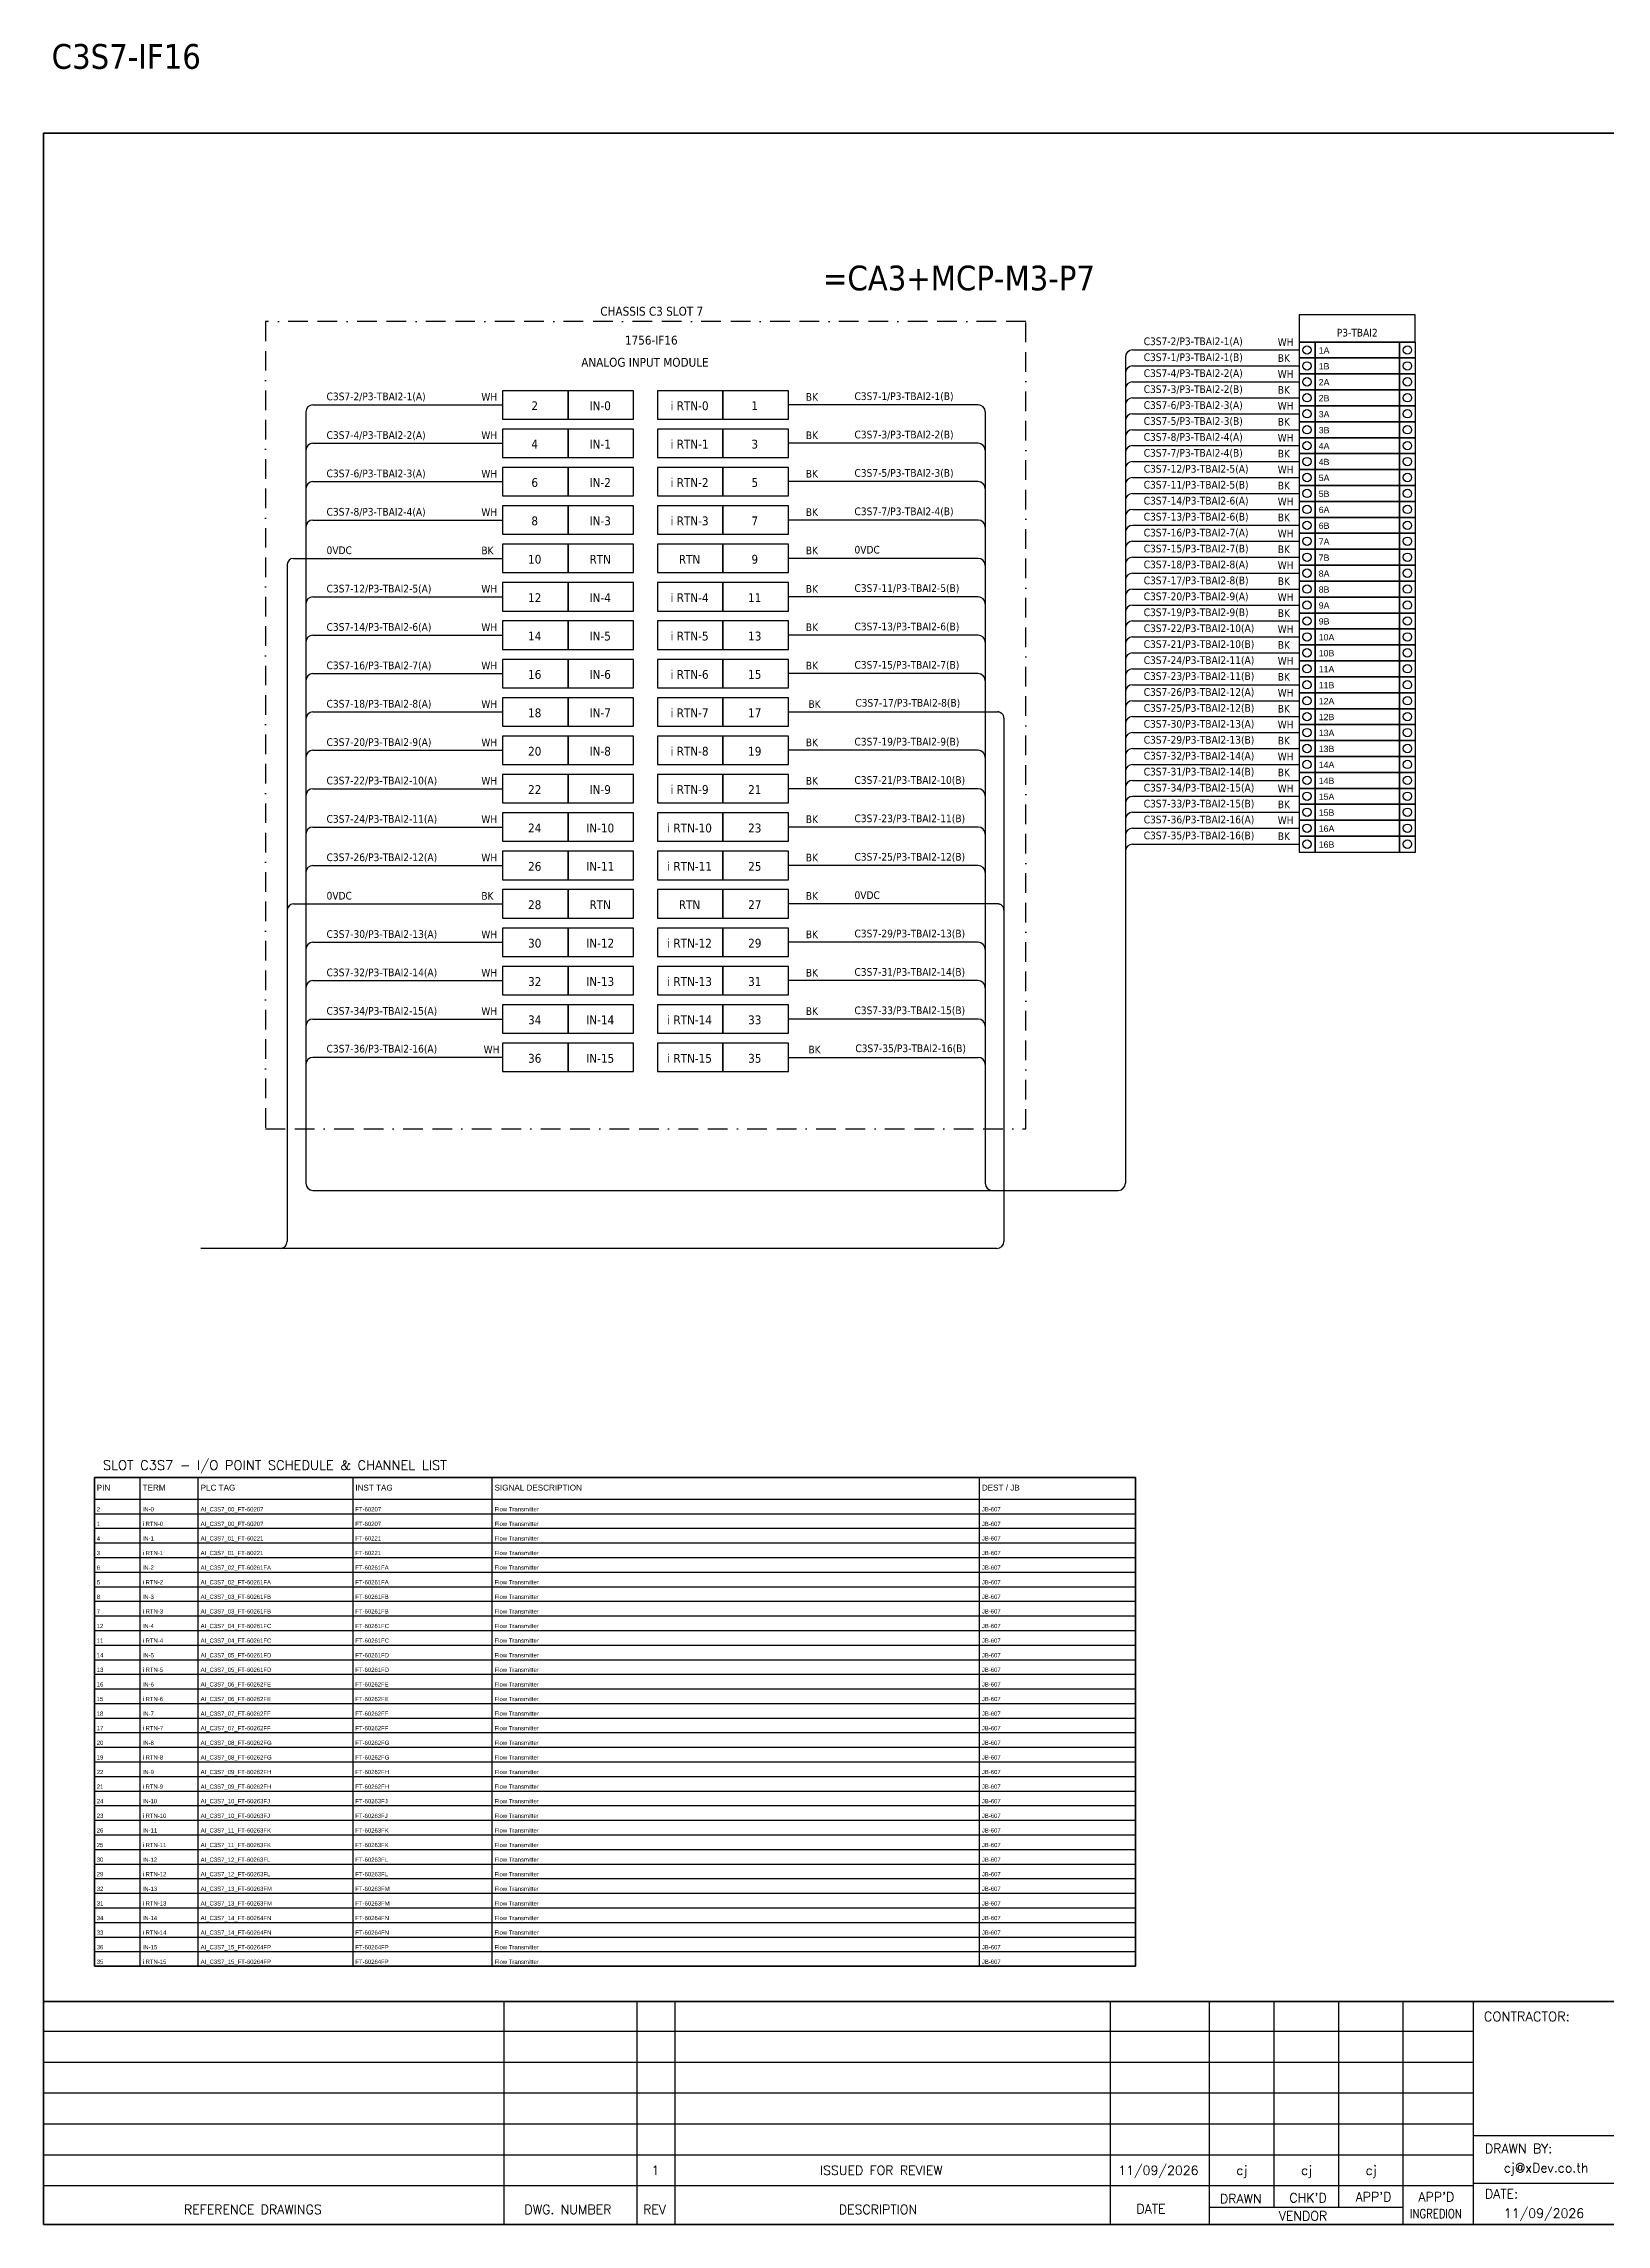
# Model space of a CAD drawing. Header units: millimetres. Extents: x 0 to 54213, y 0 to 2820.
# Drawn here: x 29353 to 31373, y 0 to 2820 of the extents above; entities that cross this region are included whole.
import ezdxf
from ezdxf.enums import TextEntityAlignment as Align

# ---------------------------------------------------------------- set-up
doc = ezdxf.new("R2010")
doc.units = ezdxf.units.MM
doc.linetypes.add('BORDERX2', pattern=[88.9, 25.4, -12.7, 25.4, -12.7, 0, -12.7])
for name, color, linetype in [('GT_1', 9, 'Continuous'), ('HELPPOINT', 7, 'Continuous'), ('MEMBER', 7, 'Continuous'), ('x01001-FrameArea', 2, 'BORDERX2')]:
    doc.layers.add(name, color=color, linetype=linetype)
doc.layers.add('IE-EQUIP', color=253, linetype='Continuous', lineweight=25)
doc.layers.add('IE-WIRE', color=7, linetype='Continuous', lineweight=25)
doc.styles.add('ROMANS', font='romans.shx', dxfattribs={"width": 0.85, "height": 25})
doc.styles.get("Standard").update_dxf_attribs({"font": 'arial.ttf'})
doc.styles.add('Tahoma', font='')
doc.styles.get('Tahoma').set_extended_font_data('Tahoma')

# ---------------------------------------------------------------- blocks, each defined once
blk = doc.blocks.new('xTermSingleLayer6')
at = {"color": 7, "ltscale": 25.4}
for points in [[(0, -537), (537, -537), (537, 0), (0, 0)], [(537, -537), (3378, -537), (3378, 0), (537, 0)], [(3378, -537), (3915, -537), (3915, 0), (3378, 0)]]:
    blk.add_lwpolyline(points, close=True, dxfattribs=at)
for centre in [(268, -268), (3647, -268)]:
    blk.add_circle(centre, 141, dxfattribs=at)
blk.add_attdef('TERMINAL_B', (661, -387), '', height=212)

msp = doc.modelspace()

# ---------------------------------------------------------------- linework, layer by layer
at = {"ltscale": 25.4}
for p, q in [((30760.8, 2403.1), (30976.2, 2403.1)), ((30561.3, 2352.7), (30316, 2352.7)), ((30760.8, 2361.9), (30976.2, 2361.9)), ((30760.8, 2320.6), (30976.2, 2320.6)), ((30561.3, 2303.1), (30316, 2303.1)), ((30760.8, 2279.4), (30976.2, 2279.4)), ((30561.3, 2253.5), (30316, 2253.5)), ((30760.8, 2238.2), (30976.2, 2238.2)), ((30561.3, 2203.8), (30316, 2203.8)), ((30760.8, 2197), (30976.2, 2197)), ((29676, 2154.2), (29946.5, 2154.2)), ((30561.3, 2154.2), (30316, 2154.2)), ((30760.8, 2155.7), (30976.2, 2155.7)), ((30561.3, 2104.6), (30316, 2104.6)), ((30760.8, 2114.5), (30976.2, 2114.5)), ((30760.8, 2073.3), (30976.2, 2073.3)), ((30561.3, 2055), (30316, 2055)), ((30760.8, 2032.1), (30976.2, 2032.1)), ((30561.3, 2005.3), (30316, 2005.3)), ((30760.8, 1990.8), (30976.2, 1990.8)), ((30316, 1955.7), (30586.5, 1955.7)), ((30760.8, 1949.6), (30976.2, 1949.6)), ((30561.3, 1906.1), (30316, 1906.1)), ((30760.8, 1908.4), (30976.2, 1908.4)), ((30760.8, 1867.2), (30976.2, 1867.2)), ((30561.3, 1856.4), (30316, 1856.4)), ((30561.3, 1806.8), (30316, 1806.8)), ((30760.8, 1825.9), (30976.2, 1825.9)), ((30760.8, 1784.7), (30976.2, 1784.7)), ((30561.3, 1757.2), (30316, 1757.2)), ((29676, 1707.5), (29946.5, 1707.5)), ((30586.5, 1707.5), (30316, 1707.5)), ((30561.3, 1657.9), (30316, 1657.9)), ((30561.3, 1608.3), (30316, 1608.3)), ((30561.3, 1558.6), (30316, 1558.6)), ((30316, 1509), (30561.3, 1509))]:
    msp.add_line(p, q, dxfattribs=at)
at = {"color": 7}
for p, q in [((29478.1, 333.8), (29478.1, 965.9)), ((29553.1, 333.8), (29553.1, 965.9)), ((29753.1, 333.8), (29753.1, 965.9)), ((29933.1, 333.8), (29933.1, 965.9)), ((30563.1, 333.8), (30563.1, 965.9)), ((29418.8, 937.9), (30764.6, 937.9))]:
    msp.add_line(p, q, dxfattribs=at)
at = {"color": 8}
for p, q in [((29418.8, 919), (30764.6, 919)), ((29418.8, 900.1), (30764.6, 900.1)), ((29418.8, 881.3), (30764.6, 881.3)), ((29418.8, 862.4), (30764.6, 862.4)), ((29418.8, 843.5), (30764.6, 843.5)), ((29418.8, 824.6), (30764.6, 824.6)), ((29418.8, 805.8), (30764.6, 805.8)), ((29418.8, 786.9), (30764.6, 786.9)), ((29418.8, 768), (30764.6, 768)), ((29418.8, 749.1), (30764.6, 749.1)), ((29418.8, 730.2), (30764.6, 730.2)), ((29418.8, 711.4), (30764.6, 711.4)), ((29418.8, 692.5), (30764.6, 692.5)), ((29418.8, 673.6), (30764.6, 673.6)), ((29418.8, 654.7), (30764.6, 654.7)), ((29418.8, 635.9), (30764.6, 635.9)), ((29418.8, 617), (30764.6, 617)), ((29418.8, 598.1), (30764.6, 598.1)), ((29418.8, 579.2), (30764.6, 579.2)), ((29418.8, 560.3), (30764.6, 560.3)), ((29418.8, 541.5), (30764.6, 541.5)), ((29418.8, 522.6), (30764.6, 522.6)), ((29418.8, 503.7), (30764.6, 503.7)), ((29418.8, 484.8), (30764.6, 484.8)), ((29418.8, 465.9), (30764.6, 465.9)), ((29418.8, 447.1), (30764.6, 447.1)), ((29418.8, 428.2), (30764.6, 428.2)), ((29418.8, 409.3), (30764.6, 409.3)), ((29418.8, 390.4), (30764.6, 390.4)), ((29418.8, 371.6), (30764.6, 371.6)), ((29418.8, 352.7), (30764.6, 352.7))]:
    msp.add_line(p, q, dxfattribs=at)
at = {"color": 4, "ltscale": 25.4}
msp.add_lwpolyline([(30976.2, 2434), (31126.5, 2434), (31126.5, 2469.2), (30976.2, 2469.2)], close=True, dxfattribs=at)
msp.add_lwpolyline([(29418.8, 965.9), (30764.6, 965.9), (30764.6, 333.8), (29418.8, 333.8)], close=True)
at = {"color": 7}
msp.add_lwpolyline([(29418.8, 333.8), (30764.6, 333.8), (30764.6, 965.9), (29418.8, 965.9), (29418.8, 333.8)], dxfattribs=at)
at = {"ltscale": 25.4}
for centre, radius, start, end in [((30760.8, 2393.9), 9.14, 90, 180), ((30561.3, 2343.6), 9.17, 0, 90), ((30760.8, 2352.7), 9.14, 90, 180), ((30760.8, 2311.5), 9.14, 90, 180), ((30561.3, 2293.9), 9.17, 0, 90), ((30760.8, 2270.3), 9.14, 90, 180), ((30561.3, 2244.3), 9.17, 0, 90), ((30760.8, 2229), 9.14, 90, 180), ((30561.3, 2194.7), 9.17, 0, 90), ((30760.8, 2187.8), 9.14, 90, 180), ((30561.3, 2145), 9.17, 0, 90), ((30760.8, 2146.6), 9.14, 90, 180), ((30561.3, 2095.4), 9.17, 0, 90), ((30760.8, 2105.4), 9.14, 90, 180), ((30760.8, 2064.2), 9.14, 90, 180), ((30561.3, 2045.8), 9.17, 0, 90), ((30760.8, 2022.9), 9.14, 90, 180), ((30561.3, 1996.1), 9.17, 0, 90), ((30760.8, 1981.7), 9.14, 90, 180), ((30760.8, 1940.5), 9.14, 90, 180), ((30561.3, 1896.9), 9.17, 0, 90), ((30760.8, 1899.3), 9.14, 90, 180), ((30760.8, 1858), 9.14, 90, 180), ((30561.3, 1847.2), 9.17, 0, 90), ((30561.3, 1797.6), 9.17, 0, 90), ((30760.8, 1816.8), 9.14, 90, 180), ((30760.8, 1775.6), 9.14, 90, 180), ((30561.3, 1748), 9.17, 0, 90), ((30561.3, 1648.7), 9.17, 0, 90), ((30561.3, 1599.1), 9.17, 0, 90), ((30561.3, 1549.4), 9.17, 0, 90), ((30561.3, 1499.8), 9.17, 0, 90)]:
    msp.add_arc(centre, radius, start, end, dxfattribs=at)
at = {"layer": 'GT_1', "color": 4}
for p, q in [((29948.5, 0), (29948.5, 288.2)), ((30120.4, 0), (30120.4, 288.2)), ((30169.6, 0), (30169.6, 288.2)), ((30732.2, 0), (30732.2, 288.2)), ((30860.5, 0), (30860.5, 288.2)), ((30944.1, 21.8), (30944.1, 288.2)), ((31027.6, 21.8), (31027.6, 288.2)), ((31110.9, 0), (31110.9, 288.2)), ((31201.9, 0), (31201.9, 288.2)), ((31201.9, 249.3), (29353.1, 249.3)), ((31201.9, 209.5), (29353.1, 209.5)), ((31201.9, 169.6), (29353.1, 169.6)), ((31201.9, 129.7), (29353.1, 129.7)), ((31988.9, 114.3), (31201.9, 114.3)), ((31201.9, 89.7), (29353.1, 89.7)), ((31201.8, 49.8), (29353.1, 49.8)), ((31988.9, 52.9), (31201.9, 52.9)), ((31110.9, 21.8), (30860.5, 21.8))]:
    msp.add_line(p, q, dxfattribs=at)
at = {"layer": 'HELPPOINT', "color": 4, "lineweight": 35}
for p, q in [((29353.1, 0), (29353.1, 2704.2)), ((29353.1, 2704.2), (33246.4, 2704.2)), ((29353.1, 0), (29353.1, 2704.2)), ((29353.1, 2704.2), (33246.4, 2704.2)), ((33246.4, 0), (29353.1, 0)), ((33246.4, 0), (29353.1, 0))]:
    msp.add_line(p, q, dxfattribs=at)
at = {"layer": 'IE-EQUIP', "linetype": 'Continuous', "ltscale": 25.4}
for points in [[(29946.5, 2334.4), (30031.2, 2334.4), (30031.2, 2371.1), (29946.5, 2371.1)], [(30031.2, 2334.4), (30115.8, 2334.4), (30115.8, 2371.1), (30031.2, 2371.1)], [(30146.7, 2334.4), (30231.3, 2334.4), (30231.3, 2371.1), (30146.7, 2371.1)], [(30231.3, 2334.4), (30316, 2334.4), (30316, 2371.1), (30231.3, 2371.1)], [(29946.5, 2284.8), (30031.2, 2284.8), (30031.2, 2321.5), (29946.5, 2321.5)], [(30031.2, 2284.8), (30115.8, 2284.8), (30115.8, 2321.5), (30031.2, 2321.5)], [(30146.7, 2284.8), (30231.3, 2284.8), (30231.3, 2321.5), (30146.7, 2321.5)], [(30231.3, 2284.8), (30316, 2284.8), (30316, 2321.5), (30231.3, 2321.5)], [(29946.5, 2235.1), (30031.2, 2235.1), (30031.2, 2271.8), (29946.5, 2271.8)], [(30031.2, 2235.1), (30115.8, 2235.1), (30115.8, 2271.8), (30031.2, 2271.8)], [(30146.7, 2235.1), (30231.3, 2235.1), (30231.3, 2271.8), (30146.7, 2271.8)], [(30231.3, 2235.1), (30316, 2235.1), (30316, 2271.8), (30231.3, 2271.8)], [(29946.5, 2185.5), (30031.2, 2185.5), (30031.2, 2222.2), (29946.5, 2222.2)], [(30031.2, 2185.5), (30115.8, 2185.5), (30115.8, 2222.2), (30031.2, 2222.2)], [(30146.7, 2185.5), (30231.3, 2185.5), (30231.3, 2222.2), (30146.7, 2222.2)], [(30231.3, 2185.5), (30316, 2185.5), (30316, 2222.2), (30231.3, 2222.2)], [(29946.5, 2135.9), (30031.2, 2135.9), (30031.2, 2172.6), (29946.5, 2172.6)], [(30031.2, 2135.9), (30115.8, 2135.9), (30115.8, 2172.6), (30031.2, 2172.6)], [(30146.7, 2135.9), (30231.3, 2135.9), (30231.3, 2172.6), (30146.7, 2172.6)], [(30231.3, 2135.9), (30316, 2135.9), (30316, 2172.6), (30231.3, 2172.6)], [(29946.5, 2086.2), (30031.2, 2086.2), (30031.2, 2122.9), (29946.5, 2122.9)], [(30031.2, 2086.2), (30115.8, 2086.2), (30115.8, 2122.9), (30031.2, 2122.9)], [(30146.7, 2086.2), (30231.3, 2086.2), (30231.3, 2122.9), (30146.7, 2122.9)], [(30231.3, 2086.2), (30316, 2086.2), (30316, 2122.9), (30231.3, 2122.9)], [(29946.5, 2036.6), (30031.2, 2036.6), (30031.2, 2073.3), (29946.5, 2073.3)], [(30031.2, 2036.6), (30115.8, 2036.6), (30115.8, 2073.3), (30031.2, 2073.3)], [(30146.7, 2036.6), (30231.3, 2036.6), (30231.3, 2073.3), (30146.7, 2073.3)], [(30231.3, 2036.6), (30316, 2036.6), (30316, 2073.3), (30231.3, 2073.3)], [(29946.5, 1987), (30031.2, 1987), (30031.2, 2023.7), (29946.5, 2023.7)], [(30031.2, 1987), (30115.8, 1987), (30115.8, 2023.7), (30031.2, 2023.7)], [(30146.7, 1987), (30231.3, 1987), (30231.3, 2023.7), (30146.7, 2023.7)], [(30231.3, 1987), (30316, 1987), (30316, 2023.7), (30231.3, 2023.7)], [(29946.5, 1937.3), (30031.2, 1937.3), (30031.2, 1974), (29946.5, 1974)], [(30031.2, 1937.3), (30115.8, 1937.3), (30115.8, 1974), (30031.2, 1974)], [(30146.7, 1937.3), (30231.3, 1937.3), (30231.3, 1974), (30146.7, 1974)], [(30231.3, 1937.3), (30316, 1937.3), (30316, 1974), (30231.3, 1974)], [(29946.5, 1887.7), (30031.2, 1887.7), (30031.2, 1924.4), (29946.5, 1924.4)], [(30031.2, 1887.7), (30115.8, 1887.7), (30115.8, 1924.4), (30031.2, 1924.4)], [(30146.7, 1887.7), (30231.3, 1887.7), (30231.3, 1924.4), (30146.7, 1924.4)], [(30231.3, 1887.7), (30316, 1887.7), (30316, 1924.4), (30231.3, 1924.4)], [(29946.5, 1838.1), (30031.2, 1838.1), (30031.2, 1874.8), (29946.5, 1874.8)], [(30031.2, 1838.1), (30115.8, 1838.1), (30115.8, 1874.8), (30031.2, 1874.8)], [(30146.7, 1838.1), (30231.3, 1838.1), (30231.3, 1874.8), (30146.7, 1874.8)], [(30231.3, 1838.1), (30316, 1838.1), (30316, 1874.8), (30231.3, 1874.8)], [(29946.5, 1788.4), (30031.2, 1788.4), (30031.2, 1825.1), (29946.5, 1825.1)], [(30031.2, 1788.4), (30115.8, 1788.4), (30115.8, 1825.1), (30031.2, 1825.1)], [(30146.7, 1788.4), (30231.3, 1788.4), (30231.3, 1825.1), (30146.7, 1825.1)], [(30231.3, 1788.4), (30316, 1788.4), (30316, 1825.1), (30231.3, 1825.1)], [(29946.5, 1738.8), (30031.2, 1738.8), (30031.2, 1775.5), (29946.5, 1775.5)], [(30031.2, 1738.8), (30115.8, 1738.8), (30115.8, 1775.5), (30031.2, 1775.5)], [(30146.7, 1738.8), (30231.3, 1738.8), (30231.3, 1775.5), (30146.7, 1775.5)], [(30231.3, 1738.8), (30316, 1738.8), (30316, 1775.5), (30231.3, 1775.5)], [(29946.5, 1689.2), (30031.2, 1689.2), (30031.2, 1725.9), (29946.5, 1725.9)], [(30031.2, 1689.2), (30115.8, 1689.2), (30115.8, 1725.9), (30031.2, 1725.9)], [(30146.7, 1689.2), (30231.3, 1689.2), (30231.3, 1725.9), (30146.7, 1725.9)], [(30231.3, 1689.2), (30316, 1689.2), (30316, 1725.9), (30231.3, 1725.9)], [(29946.5, 1639.5), (30031.2, 1639.5), (30031.2, 1676.2), (29946.5, 1676.2)], [(30031.2, 1639.5), (30115.8, 1639.5), (30115.8, 1676.2), (30031.2, 1676.2)], [(30146.7, 1639.5), (30231.3, 1639.5), (30231.3, 1676.2), (30146.7, 1676.2)], [(30231.3, 1639.5), (30316, 1639.5), (30316, 1676.2), (30231.3, 1676.2)], [(29946.5, 1589.9), (30031.2, 1589.9), (30031.2, 1626.6), (29946.5, 1626.6)], [(30031.2, 1589.9), (30115.8, 1589.9), (30115.8, 1626.6), (30031.2, 1626.6)], [(30146.7, 1589.9), (30231.3, 1589.9), (30231.3, 1626.6), (30146.7, 1626.6)], [(30231.3, 1589.9), (30316, 1589.9), (30316, 1626.6), (30231.3, 1626.6)], [(29946.5, 1540.3), (30031.2, 1540.3), (30031.2, 1577), (29946.5, 1577)], [(30031.2, 1540.3), (30115.8, 1540.3), (30115.8, 1577), (30031.2, 1577)], [(30146.7, 1540.3), (30231.3, 1540.3), (30231.3, 1577), (30146.7, 1577)], [(30231.3, 1540.3), (30316, 1540.3), (30316, 1577), (30231.3, 1577)], [(29946.5, 1490.6), (30031.2, 1490.6), (30031.2, 1527.3), (29946.5, 1527.3)], [(30031.2, 1490.6), (30115.8, 1490.6), (30115.8, 1527.3), (30031.2, 1527.3)], [(30146.7, 1490.6), (30231.3, 1490.6), (30231.3, 1527.3), (30146.7, 1527.3)], [(30231.3, 1490.6), (30316, 1490.6), (30316, 1527.3), (30231.3, 1527.3)]]:
    msp.add_lwpolyline(points, close=True, dxfattribs=at)
at = {"layer": 'IE-WIRE', "color": 4, "ltscale": 25.4}
for p, q in [((30751.7, 2414.6), (30751.7, 1346.2)), ((30760.8, 2423.7), (30976.2, 2423.7)), ((30760.8, 2382.5), (30976.2, 2382.5)), ((29692.1, 2343.6), (29692.1, 1346.2)), ((29701.3, 2352.7), (29946.5, 2352.7)), ((30570.4, 2343.6), (30570.4, 1346.2)), ((30760.8, 2341.2), (30976.2, 2341.2)), ((29701.3, 2303.1), (29946.5, 2303.1)), ((30760.8, 2300), (30976.2, 2300)), ((30760.8, 2258.8), (30976.2, 2258.8)), ((29701.3, 2253.5), (29946.5, 2253.5)), ((29701.3, 2203.8), (29946.5, 2203.8)), ((30760.8, 2217.6), (30976.2, 2217.6)), ((30760.8, 2176.3), (30976.2, 2176.3)), ((30760.8, 2135.1), (30976.2, 2135.1)), ((29701.3, 2104.6), (29946.5, 2104.6)), ((30760.8, 2093.9), (30976.2, 2093.9)), ((29701.3, 2055), (29946.5, 2055)), ((30760.8, 2052.7), (30976.2, 2052.7)), ((29701.3, 2005.3), (29946.5, 2005.3)), ((30760.8, 2011.5), (30976.2, 2011.5)), ((29701.3, 1955.7), (29946.5, 1955.7)), ((30760.8, 1970.2), (30976.2, 1970.2)), ((30760.8, 1929), (30976.2, 1929)), ((29701.3, 1906.1), (29946.5, 1906.1)), ((30760.8, 1887.8), (30976.2, 1887.8)), ((29701.3, 1856.4), (29946.5, 1856.4)), ((30760.8, 1846.6), (30976.2, 1846.6)), ((29701.3, 1806.8), (29946.5, 1806.8)), ((30760.8, 1805.3), (30976.2, 1805.3)), ((29701.3, 1757.2), (29946.5, 1757.2)), ((29701.3, 1657.9), (29946.5, 1657.9)), ((29701.3, 1608.3), (29946.5, 1608.3)), ((29701.3, 1558.6), (29946.5, 1558.6)), ((29946.5, 1509), (29701.3, 1509))]:
    msp.add_line(p, q, dxfattribs=at)
at = {"layer": 'IE-WIRE', "color": 7, "ltscale": 25.4}
for p, q in [((29668, 2146.2), (29668, 1270.9)), ((30594.5, 1947.7), (30594.5, 1270.9)), ((30585.6, 1262), (29556.5, 1262))]:
    msp.add_line(p, q, dxfattribs=at)
at = {"layer": 'IE-WIRE', "color": 4}
msp.add_line((29701.2, 1337), (30742.5, 1337), dxfattribs=at)
at = {"layer": 'IE-WIRE', "color": 4, "ltscale": 25.4}
for centre, radius in [((30760.8, 2414.6), 9.14), ((30760.8, 2373.3), 9.14), ((29701.3, 2343.6), 9.17), ((30760.8, 2332.1), 9.14), ((29701.3, 2293.9), 9.17), ((30760.8, 2290.9), 9.14), ((30760.8, 2249.7), 9.14), ((29701.3, 2244.3), 9.17), ((29701.3, 2194.7), 9.17), ((30760.8, 2208.4), 9.14), ((30760.8, 2167.2), 9.14), ((30760.8, 2126), 9.14), ((29701.3, 2095.4), 9.17), ((30760.8, 2084.8), 9.14), ((29701.3, 2045.8), 9.17), ((30760.8, 2043.5), 9.14), ((29701.3, 1996.1), 9.17), ((30760.8, 2002.3), 9.14), ((29701.3, 1946.5), 9.17), ((30760.8, 1961.1), 9.14), ((30760.8, 1919.9), 9.14), ((29701.3, 1896.9), 9.17), ((30760.8, 1878.6), 9.14), ((29701.3, 1847.2), 9.17), ((30760.8, 1837.4), 9.14), ((29701.3, 1797.6), 9.17), ((30760.8, 1796.2), 9.14), ((29701.3, 1748), 9.17), ((29701.3, 1648.7), 9.17), ((29701.3, 1599.1), 9.17), ((29701.3, 1549.4), 9.17), ((29701.3, 1499.8), 9.17)]:
    msp.add_arc(centre, radius, 90, 180, dxfattribs=at)
at = {"layer": 'IE-WIRE', "ltscale": 25.4}
for centre in [(29676, 2146.2), (29676, 1699.5)]:
    msp.add_arc(centre, 8, 90, 180, dxfattribs=at)
at = {"layer": 'IE-WIRE', "color": 4}
for centre, start, end in [((29701.2, 1346.2), 180, 270), ((30579.6, 1346.2), 180, 270), ((30742.5, 1346.2), 270, 0)]:
    msp.add_arc(centre, 9.14, start, end, dxfattribs=at)
at = {"layer": 'IE-WIRE', "color": 7, "ltscale": 25.4}
for centre in [(29659, 1270.9), (30585.6, 1270.9), (30585.6, 1270.9)]:
    msp.add_arc(centre, 8.96, 270, 0, dxfattribs=at)
at = {"layer": 'MEMBER', "color": 4, "lineweight": 35}
msp.add_line((29353.1, 288.2), (33246.4, 288.2), dxfattribs=at)
msp.add_line((29353.1, 288.2), (33246.4, 288.2), dxfattribs=at)
at = {"layer": 'x01001-FrameArea'}
msp.add_lwpolyline([(29639.8, 1416.6), (30622.8, 1416.6), (30622.8, 2460.5), (29639.8, 2460.5)], close=True, dxfattribs=at)
at = {"layer": 'x01001-FrameArea', "ltscale": 25.4}
for centre in [(30586.5, 1947.7), (30586.5, 1699.5)]:
    msp.add_arc(centre, 8, 360, 90, dxfattribs=at)

# ---------------------------------------------------------------- block references
at = {"xscale": 0.0384, "yscale": 0.0384, "zscale": 0.0384}
for p, values in [((30976.2, 2434), {'TERMINAL_B': '1A'}), ((30976.2, 2413.4), {'TERMINAL_B': '1B'}), ((30976.2, 2392.8), {'TERMINAL_B': '2A'}), ((30976.2, 2372.2), {'TERMINAL_B': '2B'}), ((30976.2, 2351.5), {'TERMINAL_B': '3A'}), ((30976.2, 2330.9), {'TERMINAL_B': '3B'}), ((30976.2, 2310.3), {'TERMINAL_B': '4A'}), ((30976.2, 2289.7), {'TERMINAL_B': '4B'}), ((30976.2, 2269.1), {'TERMINAL_B': '5A'}), ((30976.2, 2248.5), {'TERMINAL_B': '5B'}), ((30976.2, 2227.9), {'TERMINAL_B': '6A'}), ((30976.2, 2207.3), {'TERMINAL_B': '6B'}), ((30976.2, 2186.7), {'TERMINAL_B': '7A'}), ((30976.2, 2166), {'TERMINAL_B': '7B'}), ((30976.2, 2145.4), {'TERMINAL_B': '8A'}), ((30976.2, 2124.8), {'TERMINAL_B': '8B'}), ((30976.2, 2104.2), {'TERMINAL_B': '9A'}), ((30976.2, 2083.6), {'TERMINAL_B': '9B'}), ((30976.2, 2063), {'TERMINAL_B': '10A'}), ((30976.2, 2042.4), {'TERMINAL_B': '10B'}), ((30976.2, 2021.8), {'TERMINAL_B': '11A'}), ((30976.2, 2001.1), {'TERMINAL_B': '11B'}), ((30976.2, 1980.5), {'TERMINAL_B': '12A'}), ((30976.2, 1959.9), {'TERMINAL_B': '12B'}), ((30976.2, 1939.3), {'TERMINAL_B': '13A'}), ((30976.2, 1918.7), {'TERMINAL_B': '13B'}), ((30976.2, 1898.1), {'TERMINAL_B': '14A'}), ((30976.2, 1877.5), {'TERMINAL_B': '14B'}), ((30976.2, 1856.9), {'TERMINAL_B': '15A'}), ((30976.2, 1836.3), {'TERMINAL_B': '15B'}), ((30976.2, 1815.6), {'TERMINAL_B': '16A'}), ((30976.2, 1795), {'TERMINAL_B': '16B'})]:
    msp.add_blockref('xTermSingleLayer6', p, dxfattribs=at).add_auto_attribs(values)

# ---------------------------------------------------------------- texts
at = {"color": 2, "style": 'Tahoma'}
msp.add_text('C3S7-IF16', height=32, dxfattribs=at).set_placement((29363.5, 2787.3))
for s, height, p in [('=CA3+MCP-M3-P7', 32, (30536.5, 2516.8)), ('CHASSIS C3 SLOT 7', 11.441, (30139.3, 2473.8)), ('1756-IF16', 11.44, (30138.7, 2436.4)), ('ANALOG INPUT MODULE', 11.441, (30130.5, 2407.8)), ('2', 11.4, (29988, 2351.6)), ('IN-0', 11.44, (30072.7, 2351.6)), ('i RTN-0', 11.44, (30188.2, 2351.6)), ('1', 11.4, (30272.5, 2351.6)), ('4', 11.4, (29988, 2302)), ('IN-1', 11.44, (30072.7, 2302)), ('i RTN-1', 11.44, (30188.2, 2302)), ('3', 11.4, (30272.5, 2302)), ('6', 11.4, (29988, 2252.3)), ('IN-2', 11.44, (30072.7, 2252.3)), ('i RTN-2', 11.44, (30188.2, 2252.3)), ('5', 11.4, (30272.5, 2252.3)), ('8', 11.4, (29988, 2202.7)), ('IN-3', 11.44, (30072.7, 2202.7)), ('i RTN-3', 11.44, (30188.2, 2202.7)), ('7', 11.4, (30272.5, 2202.7)), ('10', 11.44, (29988, 2153.1)), ('RTN', 11.44, (30072.7, 2153.1)), ('RTN', 11.44, (30188.2, 2153.1)), ('9', 11.4, (30272.5, 2153.1)), ('12', 11.44, (29988, 2103.4)), ('IN-4', 11.44, (30072.7, 2103.4)), ('i RTN-4', 11.44, (30188.2, 2103.4)), ('11', 11.44, (30272.5, 2103.4)), ('14', 11.44, (29988, 2053.8)), ('IN-5', 11.44, (30072.7, 2053.8)), ('i RTN-5', 11.44, (30188.2, 2053.8)), ('13', 11.44, (30272.5, 2053.8)), ('16', 11.44, (29988, 2004.2)), ('IN-6', 11.44, (30072.7, 2004.2)), ('i RTN-6', 11.44, (30188.2, 2004.2)), ('15', 11.44, (30272.5, 2004.2)), ('18', 11.44, (29988, 1954.5)), ('IN-7', 11.44, (30072.7, 1954.5)), ('i RTN-7', 11.44, (30188.2, 1954.5)), ('17', 11.44, (30272.5, 1954.5)), ('20', 11.44, (29988, 1904.9)), ('IN-8', 11.44, (30072.7, 1904.9)), ('i RTN-8', 11.44, (30188.2, 1904.9)), ('19', 11.44, (30272.5, 1904.9)), ('22', 11.44, (29988, 1855.3)), ('IN-9', 11.44, (30072.7, 1855.3)), ('i RTN-9', 11.44, (30188.2, 1855.3)), ('21', 11.44, (30272.5, 1855.3)), ('24', 11.44, (29988, 1805.6)), ('IN-10', 11.44, (30072.7, 1805.6)), ('i RTN-10', 11.44, (30188.2, 1805.6)), ('23', 11.44, (30272.5, 1805.6)), ('26', 11.44, (29988, 1756)), ('IN-11', 11.44, (30072.7, 1756)), ('i RTN-11', 11.44, (30188.2, 1756)), ('25', 11.44, (30272.5, 1756)), ('28', 11.44, (29988, 1706.4)), ('RTN', 11.44, (30072.7, 1706.4)), ('RTN', 11.44, (30188.2, 1706.4)), ('27', 11.44, (30272.5, 1706.4)), ('30', 11.44, (29988, 1656.7)), ('IN-12', 11.44, (30072.7, 1656.7)), ('i RTN-12', 11.44, (30188.2, 1656.7)), ('29', 11.44, (30272.5, 1656.7)), ('32', 11.44, (29988, 1607.1)), ('IN-13', 11.44, (30072.7, 1607.1)), ('i RTN-13', 11.44, (30188.2, 1607.1)), ('31', 11.44, (30272.5, 1607.1)), ('34', 11.44, (29988, 1557.5)), ('IN-14', 11.44, (30072.7, 1557.5)), ('i RTN-14', 11.44, (30188.2, 1557.5)), ('33', 11.44, (30272.5, 1557.5)), ('36', 11.44, (29988, 1507.8)), ('IN-15', 11.44, (30072.7, 1507.8)), ('i RTN-15', 11.44, (30188.2, 1507.8)), ('35', 11.44, (30272.5, 1507.8))]:
    msp.add_text(s, height=height, dxfattribs=at).set_placement(p, align=Align.MIDDLE_CENTER)
at = {"color": 4, "style": 'Tahoma'}
for s, height, p in [('C3S7-2/P3-TBAI2-1(A)', 9.949, (30775.3, 2430)), ('WH', 9.95, (30948.6, 2428.9)), ('C3S7-4/P3-TBAI2-2(A)', 9.949, (30775.3, 2388.8)), ('WH', 9.95, (30948.6, 2387.7)), ('C3S7-2/P3-TBAI2-1(A)', 9.949, (29718.9, 2358.7)), ('WH', 9.95, (29919, 2358)), ('C3S7-6/P3-TBAI2-3(A)', 9.949, (30775.3, 2347.5)), ('WH', 9.95, (30948.6, 2346.5)), ('C3S7-4/P3-TBAI2-2(A)', 9.949, (29718.9, 2308.7)), ('WH', 9.95, (29919, 2308.4)), ('C3S7-8/P3-TBAI2-4(A)', 9.949, (30775.3, 2306.3)), ('WH', 9.95, (30948.6, 2305.3)), ('C3S7-6/P3-TBAI2-3(A)', 9.949, (29718.9, 2259.1)), ('WH', 9.95, (29919, 2258.7)), ('C3S7-12/P3-TBAI2-5(A)', 9.949, (30775.3, 2265.1)), ('WH', 9.95, (30948.6, 2264.1)), ('C3S7-14/P3-TBAI2-6(A)', 9.949, (30775.3, 2223.9)), ('WH', 9.95, (30948.6, 2222.8)), ('C3S7-8/P3-TBAI2-4(A)', 9.949, (29718.9, 2209.5)), ('WH', 9.95, (29919, 2209.1)), ('C3S7-16/P3-TBAI2-7(A)', 9.949, (30775.3, 2182.6)), ('WH', 9.95, (30948.6, 2181.6)), ('C3S7-18/P3-TBAI2-8(A)', 9.949, (30775.3, 2141.4)), ('WH', 9.95, (30948.6, 2140.4)), ('C3S7-12/P3-TBAI2-5(A)', 9.949, (29718.9, 2110.2)), ('WH', 9.95, (29919, 2109.8)), ('C3S7-20/P3-TBAI2-9(A)', 9.949, (30775.3, 2100.2)), ('WH', 9.95, (30948.6, 2099.2)), ('C3S7-14/P3-TBAI2-6(A)', 9.949, (29718.9, 2060.6)), ('WH', 9.95, (29919, 2060.2)), ('C3S7-22/P3-TBAI2-10(A)', 9.949, (30775.3, 2059)), ('WH', 9.95, (30948.6, 2057.9)), ('C3S7-16/P3-TBAI2-7(A)', 9.949, (29718.9, 2010.9)), ('WH', 9.95, (29919, 2010.6)), ('C3S7-24/P3-TBAI2-11(A)', 9.949, (30775.3, 2017.7)), ('WH', 9.95, (30948.6, 2016.7)), ('C3S7-26/P3-TBAI2-12(A)', 9.949, (30775.3, 1976.5)), ('WH', 9.95, (30948.6, 1975.5)), ('C3S7-18/P3-TBAI2-8(A)', 9.949, (29718.9, 1961.3)), ('WH', 9.95, (29919, 1960.9)), ('C3S7-20/P3-TBAI2-9(A)', 9.949, (29718.9, 1911.7)), ('WH', 9.95, (29919, 1911.3)), ('C3S7-30/P3-TBAI2-13(A)', 9.949, (30775.3, 1935.3)), ('WH', 9.95, (30948.6, 1934.3)), ('C3S7-32/P3-TBAI2-14(A)', 9.949, (30775.3, 1894.1)), ('WH', 9.95, (30948.6, 1893)), ('C3S7-22/P3-TBAI2-10(A)', 9.949, (29718.9, 1862)), ('WH', 9.95, (29919, 1861.7)), ('C3S7-34/P3-TBAI2-15(A)', 9.949, (30775.3, 1852.8)), ('WH', 9.95, (30948.6, 1851.8)), ('C3S7-24/P3-TBAI2-11(A)', 9.949, (29718.9, 1812.4)), ('WH', 9.95, (29919, 1812)), ('C3S7-36/P3-TBAI2-16(A)', 9.949, (30775.3, 1811.6)), ('WH', 9.95, (30948.6, 1810.6)), ('C3S7-26/P3-TBAI2-12(A)', 9.949, (29718.9, 1762.8)), ('WH', 9.95, (29919, 1762.4)), ('C3S7-30/P3-TBAI2-13(A)', 9.949, (29718.9, 1663.5)), ('WH', 9.95, (29919, 1663.1)), ('C3S7-32/P3-TBAI2-14(A)', 9.949, (29718.9, 1613.9)), ('WH', 9.95, (29919, 1613.5)), ('C3S7-34/P3-TBAI2-15(A)', 9.949, (29718.9, 1564.2)), ('WH', 9.95, (29919, 1563.9)), ('C3S7-36/P3-TBAI2-16(A)', 9.949, (29718.9, 1515.3)), ('WH', 9.95, (29922, 1514.2))]:
    msp.add_text(s, height=height, dxfattribs=at).set_placement(p)
msp.add_text('P3-TBAI2', height=9.95, dxfattribs=at).set_placement((31051.4, 2446.1), align=Align.MIDDLE_CENTER)
at = {"style": 'Tahoma'}
for s, height, p in [('C3S7-1/P3-TBAI2-1(B)', 9.949, (30775.3, 2409.4)), ('BK', 9.95, (30948.6, 2408.3)), ('C3S7-1/P3-TBAI2-1(B)', 9.949, (30401.4, 2359)), ('C3S7-3/P3-TBAI2-2(B)', 9.949, (30775.3, 2368.1)), ('BK', 9.95, (30948.6, 2367.1)), ('BK', 9.95, (30338.5, 2358)), ('BK', 9.95, (30338.5, 2308.4)), ('C3S7-3/P3-TBAI2-2(B)', 9.949, (30401.4, 2309.4)), ('C3S7-5/P3-TBAI2-3(B)', 9.949, (30775.3, 2326.9)), ('BK', 9.95, (30948.6, 2325.9)), ('C3S7-7/P3-TBAI2-4(B)', 9.949, (30775.3, 2285.7)), ('BK', 9.95, (30948.6, 2284.7)), ('BK', 9.95, (30338.5, 2258.7)), ('C3S7-5/P3-TBAI2-3(B)', 9.949, (30401.4, 2259.8)), ('C3S7-11/P3-TBAI2-5(B)', 9.949, (30775.3, 2244.5)), ('BK', 9.95, (30948.6, 2243.4)), ('BK', 9.95, (30338.5, 2209.1)), ('C3S7-7/P3-TBAI2-4(B)', 9.949, (30401.4, 2210.1)), ('C3S7-13/P3-TBAI2-6(B)', 9.949, (30775.3, 2203.2)), ('BK', 9.95, (30948.6, 2202.2)), ('C3S7-15/P3-TBAI2-7(B)', 9.949, (30775.3, 2162)), ('0VDC', 9.95, (29718.9, 2159.8)), ('BK', 9.95, (29919, 2159.5)), ('BK', 9.95, (30338.5, 2159.5)), ('0VDC', 9.95, (30401.4, 2160.5)), ('BK', 9.95, (30948.6, 2161)), ('BK', 9.95, (30338.5, 2109.8)), ('C3S7-11/P3-TBAI2-5(B)', 9.949, (30401.4, 2110.9)), ('C3S7-17/P3-TBAI2-8(B)', 9.949, (30775.3, 2120.8)), ('BK', 9.95, (30948.6, 2119.8)), ('C3S7-19/P3-TBAI2-9(B)', 9.949, (30775.3, 2079.6)), ('BK', 9.95, (30948.6, 2078.5)), ('BK', 9.95, (30338.5, 2060.2)), ('C3S7-13/P3-TBAI2-6(B)', 9.949, (30401.4, 2061.2)), ('C3S7-21/P3-TBAI2-10(B)', 9.949, (30775.3, 2038.4)), ('BK', 9.95, (30948.6, 2037.3)), ('BK', 9.95, (30338.5, 2010.6)), ('C3S7-15/P3-TBAI2-7(B)', 9.949, (30401.4, 2011.6)), ('C3S7-23/P3-TBAI2-11(B)', 9.949, (30775.3, 1997.1)), ('BK', 9.95, (30948.6, 1996.1)), ('BK', 9.95, (30341.9, 1960.9)), ('C3S7-17/P3-TBAI2-8(B)', 9.949, (30402.5, 1962.5)), ('C3S7-25/P3-TBAI2-12(B)', 9.949, (30775.3, 1955.9)), ('BK', 9.95, (30948.6, 1954.9)), ('BK', 9.95, (30338.5, 1911.3)), ('C3S7-19/P3-TBAI2-9(B)', 9.949, (30401.4, 1912.3)), ('C3S7-29/P3-TBAI2-13(B)', 9.949, (30775.3, 1914.7)), ('BK', 9.95, (30948.6, 1913.6)), ('BK', 9.95, (30338.5, 1861.7)), ('C3S7-21/P3-TBAI2-10(B)', 9.949, (30401.4, 1862.7)), ('C3S7-31/P3-TBAI2-14(B)', 9.949, (30775.3, 1873.5)), ('BK', 9.95, (30948.6, 1872.4)), ('C3S7-33/P3-TBAI2-15(B)', 9.949, (30775.3, 1832.2)), ('BK', 9.95, (30948.6, 1831.2)), ('BK', 9.95, (30338.5, 1812)), ('C3S7-23/P3-TBAI2-11(B)', 9.949, (30401.4, 1813.1)), ('C3S7-35/P3-TBAI2-16(B)', 9.949, (30775.3, 1791)), ('BK', 9.95, (30948.6, 1790)), ('BK', 9.95, (30338.5, 1762.4)), ('C3S7-25/P3-TBAI2-12(B)', 9.949, (30401.4, 1763.4)), ('0VDC', 9.95, (29718.9, 1713.1)), ('BK', 9.95, (29919, 1712.8)), ('BK', 9.95, (30338.5, 1712.8)), ('0VDC', 9.95, (30401.4, 1713.8)), ('BK', 9.95, (30338.5, 1663.1)), ('C3S7-29/P3-TBAI2-13(B)', 9.949, (30401.4, 1664.2)), ('BK', 9.95, (30338.5, 1613.5)), ('C3S7-31/P3-TBAI2-14(B)', 9.949, (30401.4, 1614.5)), ('BK', 9.95, (30338.5, 1563.9)), ('C3S7-33/P3-TBAI2-15(B)', 9.949, (30401.4, 1564.9)), ('BK', 9.95, (30341.9, 1514.2)), ('C3S7-35/P3-TBAI2-16(B)', 9.949, (30402.5, 1515.8))]:
    msp.add_text(s, height=height, dxfattribs=at).set_placement(p)
at = {"color": 3}
for s, p in [('PIN', (29421.8, 948.9)), ('TERM', (29481.1, 948.9)), ('PLC TAG', (29556.1, 948.9)), ('INST TAG', (29756.1, 948.9)), ('SIGNAL DESCRIPTION', (29936.1, 948.9)), ('DEST / JB', (30566.1, 948.9))]:
    msp.add_text(s, height=7.5, dxfattribs=at).set_placement(p)
at = {"color": 7}
for s, p in [('2', (29421.8, 922)), ('1', (29421.8, 903.1)), ('i RTN-0', (29481.1, 903.1)), ('IN-0', (29481.1, 922)), ('AI_C3S7_00_FT-60207', (29556.1, 922)), ('AI_C3S7_00_FT-60207', (29556.1, 903.1)), ('FT-60207', (29756.1, 922)), ('FT-60207', (29756.1, 903.1)), ('Flow Transmitter', (29936.1, 922)), ('Flow Transmitter', (29936.1, 903.1)), ('JB-607', (30566.1, 922)), ('JB-607', (30566.1, 903.1)), ('4', (29421.8, 884.3)), ('IN-1', (29481.1, 884.3)), ('AI_C3S7_01_FT-60221', (29556.1, 884.3)), ('FT-60221', (29756.1, 884.3)), ('Flow Transmitter', (29936.1, 884.3)), ('JB-607', (30566.1, 884.3)), ('3', (29421.8, 865.4)), ('6', (29421.8, 846.5)), ('i RTN-1', (29481.1, 865.4)), ('IN-2', (29481.1, 846.5)), ('AI_C3S7_01_FT-60221', (29556.1, 865.4)), ('AI_C3S7_02_FT-60261FA', (29556.1, 846.5)), ('FT-60221', (29756.1, 865.4)), ('FT-60261FA', (29756.1, 846.5)), ('Flow Transmitter', (29936.1, 865.4)), ('Flow Transmitter', (29936.1, 846.5)), ('JB-607', (30566.1, 865.4)), ('JB-607', (30566.1, 846.5)), ('5', (29421.8, 827.6)), ('i RTN-2', (29481.1, 827.6)), ('AI_C3S7_02_FT-60261FA', (29556.1, 827.6)), ('FT-60261FA', (29756.1, 827.6)), ('Flow Transmitter', (29936.1, 827.6)), ('JB-607', (30566.1, 827.6)), ('8', (29421.8, 808.8)), ('7', (29421.8, 789.9)), ('i RTN-3', (29481.1, 789.9)), ('IN-3', (29481.1, 808.8)), ('AI_C3S7_03_FT-60261FB', (29556.1, 808.8)), ('AI_C3S7_03_FT-60261FB', (29556.1, 789.9)), ('FT-60261FB', (29756.1, 808.8)), ('FT-60261FB', (29756.1, 789.9)), ('Flow Transmitter', (29936.1, 808.8)), ('Flow Transmitter', (29936.1, 789.9)), ('JB-607', (30566.1, 808.8)), ('JB-607', (30566.1, 789.9)), ('12', (29421.8, 771)), ('IN-4', (29481.1, 771)), ('AI_C3S7_04_FT-60261FC', (29556.1, 771)), ('FT-60261FC', (29756.1, 771)), ('Flow Transmitter', (29936.1, 771)), ('JB-607', (30566.1, 771)), ('11', (29421.8, 752.1)), ('14', (29421.8, 733.2)), ('i RTN-4', (29481.1, 752.1)), ('IN-5', (29481.1, 733.2)), ('AI_C3S7_04_FT-60261FC', (29556.1, 752.1)), ('AI_C3S7_05_FT-60261FD', (29556.1, 733.2)), ('FT-60261FC', (29756.1, 752.1)), ('FT-60261FD', (29756.1, 733.2)), ('Flow Transmitter', (29936.1, 752.1)), ('Flow Transmitter', (29936.1, 733.2)), ('JB-607', (30566.1, 752.1)), ('JB-607', (30566.1, 733.2)), ('13', (29421.8, 714.4)), ('i RTN-5', (29481.1, 714.4)), ('AI_C3S7_05_FT-60261FD', (29556.1, 714.4)), ('FT-60261FD', (29756.1, 714.4)), ('Flow Transmitter', (29936.1, 714.4)), ('JB-607', (30566.1, 714.4)), ('16', (29421.8, 695.5)), ('15', (29421.8, 676.6)), ('i RTN-6', (29481.1, 676.6)), ('IN-6', (29481.1, 695.5)), ('AI_C3S7_06_FT-60262FE', (29556.1, 695.5)), ('AI_C3S7_06_FT-60262FE', (29556.1, 676.6)), ('FT-60262FE', (29756.1, 695.5)), ('FT-60262FE', (29756.1, 676.6)), ('Flow Transmitter', (29936.1, 695.5)), ('Flow Transmitter', (29936.1, 676.6)), ('JB-607', (30566.1, 695.5)), ('JB-607', (30566.1, 676.6)), ('18', (29421.8, 657.7)), ('IN-7', (29481.1, 657.7)), ('AI_C3S7_07_FT-60262FF', (29556.1, 657.7)), ('FT-60262FF', (29756.1, 657.7)), ('Flow Transmitter', (29936.1, 657.7)), ('JB-607', (30566.1, 657.7)), ('20', (29421.8, 620)), ('17', (29421.8, 638.9)), ('i RTN-7', (29481.1, 638.9)), ('IN-8', (29481.1, 620)), ('AI_C3S7_07_FT-60262FF', (29556.1, 638.9)), ('AI_C3S7_08_FT-60262FG', (29556.1, 620)), ('FT-60262FF', (29756.1, 638.9)), ('FT-60262FG', (29756.1, 620)), ('Flow Transmitter', (29936.1, 638.9)), ('Flow Transmitter', (29936.1, 620)), ('JB-607', (30566.1, 638.9)), ('JB-607', (30566.1, 620)), ('19', (29421.8, 601.1)), ('i RTN-8', (29481.1, 601.1)), ('AI_C3S7_08_FT-60262FG', (29556.1, 601.1)), ('FT-60262FG', (29756.1, 601.1)), ('Flow Transmitter', (29936.1, 601.1)), ('JB-607', (30566.1, 601.1)), ('22', (29421.8, 582.2)), ('21', (29421.8, 563.3)), ('i RTN-9', (29481.1, 563.3)), ('IN-9', (29481.1, 582.2)), ('AI_C3S7_09_FT-60262FH', (29556.1, 582.2)), ('AI_C3S7_09_FT-60262FH', (29556.1, 563.3)), ('FT-60262FH', (29756.1, 582.2)), ('FT-60262FH', (29756.1, 563.3)), ('Flow Transmitter', (29936.1, 582.2)), ('Flow Transmitter', (29936.1, 563.3)), ('JB-607', (30566.1, 582.2)), ('JB-607', (30566.1, 563.3)), ('24', (29421.8, 544.5)), ('IN-10', (29481.1, 544.5)), ('AI_C3S7_10_FT-60263FJ', (29556.1, 544.5)), ('FT-60263FJ', (29756.1, 544.5)), ('Flow Transmitter', (29936.1, 544.5)), ('JB-607', (30566.1, 544.5)), ('23', (29421.8, 525.6)), ('26', (29421.8, 506.7)), ('i RTN-10', (29481.1, 525.6)), ('IN-11', (29481.1, 506.7)), ('AI_C3S7_10_FT-60263FJ', (29556.1, 525.6)), ('AI_C3S7_11_FT-60263FK', (29556.1, 506.7)), ('FT-60263FJ', (29756.1, 525.6)), ('FT-60263FK', (29756.1, 506.7)), ('Flow Transmitter', (29936.1, 525.6)), ('Flow Transmitter', (29936.1, 506.7)), ('JB-607', (30566.1, 525.6)), ('JB-607', (30566.1, 506.7)), ('25', (29421.8, 487.8)), ('i RTN-11', (29481.1, 487.8)), ('AI_C3S7_11_FT-60263FK', (29556.1, 487.8)), ('FT-60263FK', (29756.1, 487.8)), ('Flow Transmitter', (29936.1, 487.8)), ('JB-607', (30566.1, 487.8)), ('30', (29421.8, 468.9)), ('29', (29421.8, 450.1)), ('i RTN-12', (29481.1, 450.1)), ('IN-12', (29481.1, 468.9)), ('AI_C3S7_12_FT-60263FL', (29556.1, 468.9)), ('AI_C3S7_12_FT-60263FL', (29556.1, 450.1)), ('FT-60263FL', (29756.1, 468.9)), ('FT-60263FL', (29756.1, 450.1)), ('Flow Transmitter', (29936.1, 468.9)), ('Flow Transmitter', (29936.1, 450.1)), ('JB-607', (30566.1, 468.9)), ('JB-607', (30566.1, 450.1)), ('32', (29421.8, 431.2)), ('IN-13', (29481.1, 431.2)), ('AI_C3S7_13_FT-60263FM', (29556.1, 431.2)), ('FT-60263FM', (29756.1, 431.2)), ('Flow Transmitter', (29936.1, 431.2)), ('JB-607', (30566.1, 431.2)), ('31', (29421.8, 412.3)), ('34', (29421.8, 393.4)), ('i RTN-13', (29481.1, 412.3)), ('IN-14', (29481.1, 393.4)), ('AI_C3S7_13_FT-60263FM', (29556.1, 412.3)), ('AI_C3S7_14_FT-60264FN', (29556.1, 393.4)), ('FT-60263FM', (29756.1, 412.3)), ('FT-60264FN', (29756.1, 393.4)), ('Flow Transmitter', (29936.1, 412.3)), ('Flow Transmitter', (29936.1, 393.4)), ('JB-607', (30566.1, 412.3)), ('JB-607', (30566.1, 393.4)), ('33', (29421.8, 374.6)), ('i RTN-14', (29481.1, 374.6)), ('AI_C3S7_14_FT-60264FN', (29556.1, 374.6)), ('FT-60264FN', (29756.1, 374.6)), ('Flow Transmitter', (29936.1, 374.6)), ('JB-607', (30566.1, 374.6)), ('36', (29421.8, 355.7)), ('35', (29421.8, 336.8)), ('i RTN-15', (29481.1, 336.8)), ('IN-15', (29481.1, 355.7)), ('AI_C3S7_15_FT-60264FP', (29556.1, 355.7)), ('AI_C3S7_15_FT-60264FP', (29556.1, 336.8)), ('FT-60264FP', (29756.1, 355.7)), ('FT-60264FP', (29756.1, 336.8)), ('Flow Transmitter', (29936.1, 355.7)), ('Flow Transmitter', (29936.1, 336.8)), ('JB-607', (30566.1, 355.7)), ('JB-607', (30566.1, 336.8))]:
    msp.add_text(s, height=5.5, dxfattribs=at).set_placement(p)
at = {"layer": 'MEMBER', "color": 4, "ltscale": 0.8, "style": 'ROMANS'}
for s, height, p in [('SLOT C3S7 - I/O POINT SCHEDULE & CHANNEL LIST', 12.35, (29429.7, 975.6)), ('CONTRACTOR:', 12.35, (31215, 262.7)), ('DRAWN BY:', 11.88, (31216.5, 92.1)), ('cj@xDev.co.th', 11.875, (31240.9, 67.2)), ('DRAWN', 11.88, (30873.9, 27.3)), ("CHK'D", 11.88, (30963.7, 28.5)), ("APP'D", 11.88, (31049.3, 29.7)), ("APP'D", 11.88, (31130.5, 29.7)), ('DATE:', 11.88, (31216.5, 33.6)), ('REFERENCE DRAWINGS', 11.875, (29534.5, 13.4)), ('DWG. NUMBER', 11.875, (29974.7, 13.4)), ('REV', 11.88, (30128.2, 13.4)), ('DESCRIPTION', 11.875, (30381.1, 13.4)), ('DATE', 11.88, (30765.9, 14.2)), ('VENDOR', 11.88, (30950, 5.1)), ('11/09/2026', 11.88, (31240.9, 8.5))]:
    msp.add_text(s, height=height, dxfattribs=at).set_placement(p)
for s, height, p in [('1', 11.9, (30144, 69.9)), ('ISSUED FOR REVIEW', 11.875, (30436.1, 69.9)), ('11/09/2026', 11.88, (30794.3, 69.9)), ('cj', 11.88, (30902.2, 69.9)), ('cj', 11.88, (30985.8, 69.9)), ('cj', 11.88, (31069.3, 69.9))]:
    msp.add_text(s, height=height, dxfattribs=at).set_placement(p, align=Align.MIDDLE_CENTER)
at = {"layer": 'MEMBER', "color": 4, "ltscale": 0.8, "style": 'ROMANS', "width": 0.8}
msp.add_text('INGREDION', height=11.88, dxfattribs=at).set_placement((31119.7, 8))

doc.saveas('drawing.dxf')
